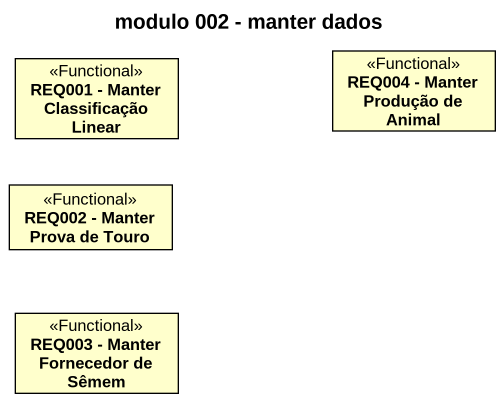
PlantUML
@startuml
title modulo 002 - manter dados
hide circle
hide empty members
class "REQ001 - Manter Classificação Linear" as REQ001_Manter_Classificação <<Functional>>
class "REQ004 - Manter Produção de Animal" as REQ004_Manter_Produção_de <<Functional>>
class "REQ002 - Manter Prova de Touro" as REQ002_Manter_Prova_de_Touro <<Functional>>
class "REQ003 - Manter Fornecedor de Sêmem" as REQ003_Manter_Fornecedor_de <<Functional>>
@enduml
